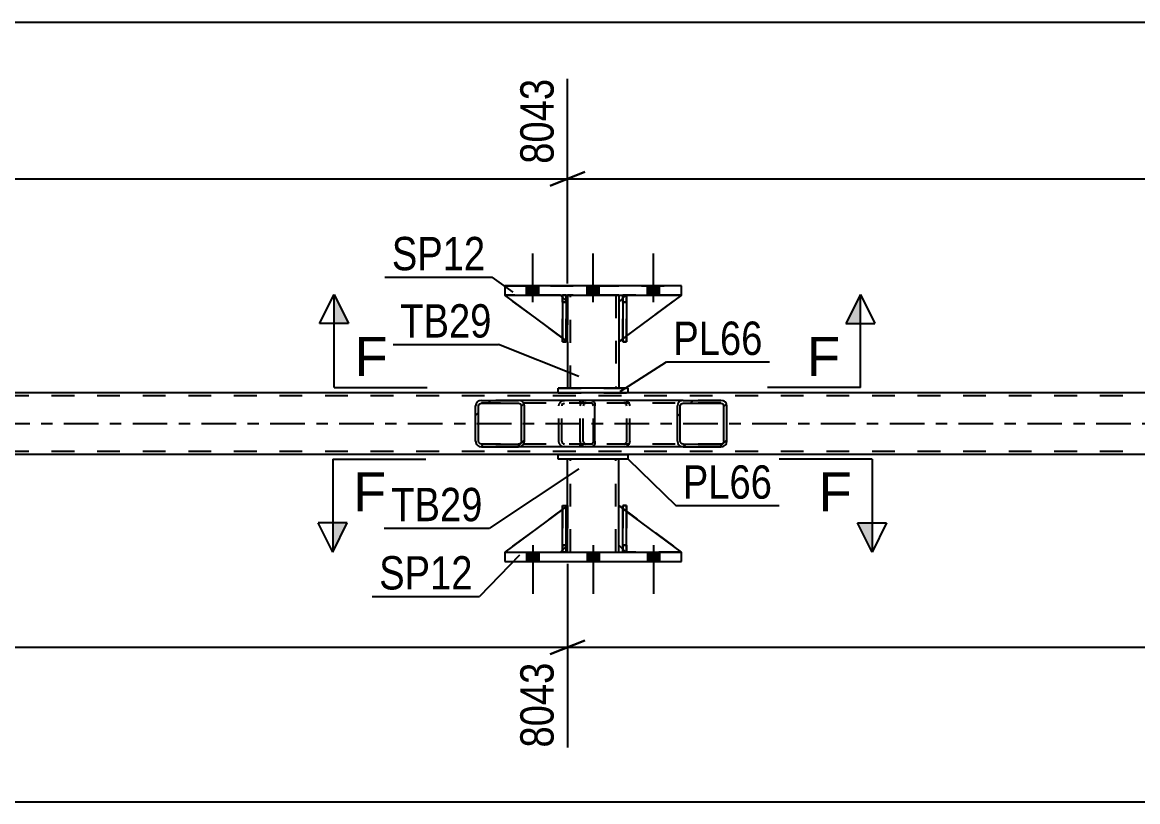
# Model space of a CAD drawing. Header units: millimetres. Extents: x 0 to 841, y 0 to 594.
# Drawn here: x 277.7 to 373.7, y 195.7 to 262.7 of the extents above; entities that cross this region are included whole.
import ezdxf

# ---------------------------------------------------------------- set-up
doc = ezdxf.new("R2010")
doc.units = ezdxf.units.MM
doc.linetypes.add('DXK_LINE_DOT2', pattern=[3.9198, 1.9599, -1.9599])
doc.linetypes.add('DXK_LINE_DOT3', pattern=[5.9187, 2.979, -0.9799, 0.9799, -0.9799])
doc.styles.add('Arial', font='ARIAL.TTF', dxfattribs={"height": 0.2})
doc.styles.add('Arial Narrow', font='ARIALN.TTF', dxfattribs={"height": 0.2})

# ---------------------------------------------------------------- blocks, each defined once
blk = doc.blocks.new('Part-247343161-26578 - 4010')
at = {"color": 2, "linetype": 'Continuous'}
for p, q in [((334.439, 240.039), (319.239, 240.039)), ((319.239, 240.039), (319.239, 239.239)), ((334.439, 239.239), (334.439, 240.039)), ((319.239, 239.239), (334.439, 239.239))]:
    blk.add_line(p, q, dxfattribs=at)
at = {"color": 7, "linetype": 'DXK_LINE_DOT2'}
for p, q in [((319.239, 240.039), (334.439, 240.039)), ((319.239, 239.239), (334.439, 239.239))]:
    blk.add_line(p, q, dxfattribs=at)
blk = doc.blocks.new('Part-247343161-26519 - 4010')
at = {"linetype": 'Continuous'}
h = blk.add_hatch(dxfattribs=at)
h.set_pattern_fill('', scale=0.7, style=0, pattern_type=0)
h.set_pattern_definition([(45, (338.2986, 229.9036), (-1.57154, 1.57154), [])])
h.paths.add_polyline_path([(338.337, 229.72), (338.299, 229.904), (338.188, 230.059), (338.022, 230.163), (337.827, 230.2), (334.592, 230.2), (334.396, 230.163), (334.23, 230.059), (334.12, 229.904), (334.081, 229.72), (334.081, 226.68), (334.12, 226.496), (334.23, 226.341), (334.396, 226.236), (334.592, 226.2), (337.827, 226.2), (338.022, 226.236), (338.188, 226.341), (338.299, 226.496), (338.337, 226.68)])
h.paths.add_polyline_path([(338.063, 226.588), (338.007, 226.51), (337.924, 226.458), (337.827, 226.44), (334.592, 226.44), (334.494, 226.458), (334.411, 226.51), (334.356, 226.588), (334.336, 226.68), (334.336, 229.72), (334.356, 229.812), (334.411, 229.89), (334.494, 229.942), (334.592, 229.96), (337.827, 229.96), (337.924, 229.942), (338.007, 229.89), (338.063, 229.812), (338.082, 229.72), (338.082, 226.68)])
at = {"color": 7, "linetype": 'DXK_LINE_DOT2'}
for p, q in [((325.731, 229.72), (325.77, 229.904)), ((325.731, 226.68), (325.731, 229.72)), ((326.006, 229.812), (325.987, 229.72)), ((325.987, 226.68), (325.987, 229.72)), ((326.062, 229.89), (326.006, 229.812)), ((326.047, 230.163), (326.242, 230.2)), ((326.145, 229.942), (326.062, 229.89)), ((326.242, 229.96), (326.145, 229.942)), ((326.724, 230.2), (326.242, 230.2)), ((337.827, 229.96), (326.242, 229.96)), ((329.477, 230.2), (329.673, 230.163)), ((329.575, 229.942), (329.477, 229.96)), ((329.658, 229.89), (329.575, 229.942)), ((329.713, 229.812), (329.658, 229.89)), ((329.733, 229.72), (329.713, 229.812)), ((329.733, 226.68), (329.733, 229.72)), ((329.949, 229.904), (329.988, 229.72)), ((329.988, 226.68), (329.988, 229.72)), ((337.827, 230.2), (334.592, 230.2)), ((325.77, 226.496), (325.731, 226.68)), ((325.987, 226.68), (326.006, 226.588)), ((326.006, 226.588), (326.062, 226.51)), ((326.062, 226.51), (326.145, 226.458)), ((326.145, 226.458), (326.242, 226.44)), ((337.827, 226.44), (326.242, 226.44)), ((329.477, 226.44), (329.575, 226.458)), ((329.575, 226.458), (329.658, 226.51)), ((329.658, 226.51), (329.713, 226.588)), ((329.713, 226.588), (329.733, 226.68)), ((329.988, 226.68), (329.949, 226.496)), ((326.242, 226.2), (326.047, 226.236)), ((326.724, 226.2), (326.242, 226.2)), ((329.673, 226.236), (329.477, 226.2)), ((337.827, 226.2), (334.592, 226.2))]:
    blk.add_line(p, q, dxfattribs=at)
at = {"color": 2, "linetype": 'Continuous'}
for p, q in [((334.592, 230.2), (326.724, 230.2)), ((334.12, 229.904), (334.081, 229.72)), ((334.081, 226.68), (334.081, 229.72)), ((334.336, 229.72), (334.356, 229.812)), ((334.336, 226.68), (334.336, 229.72)), ((334.356, 229.812), (334.411, 229.89)), ((334.592, 230.2), (334.396, 230.163)), ((334.411, 229.89), (334.494, 229.942)), ((334.494, 229.942), (334.592, 229.96)), ((334.592, 230.2), (337.827, 230.2)), ((334.592, 229.96), (337.827, 229.96)), ((338.022, 230.163), (337.827, 230.2)), ((337.827, 229.96), (337.924, 229.942)), ((337.924, 229.942), (338.007, 229.89)), ((338.007, 229.89), (338.063, 229.812)), ((338.063, 229.812), (338.082, 229.72)), ((338.082, 226.68), (338.082, 229.72)), ((338.337, 229.72), (338.299, 229.904)), ((338.337, 226.68), (338.337, 229.72)), ((334.081, 226.68), (334.12, 226.496)), ((334.356, 226.588), (334.336, 226.68)), ((334.411, 226.51), (334.356, 226.588)), ((334.494, 226.458), (334.411, 226.51)), ((334.592, 226.44), (334.494, 226.458)), ((334.592, 226.44), (337.827, 226.44)), ((337.924, 226.458), (337.827, 226.44)), ((338.007, 226.51), (337.924, 226.458)), ((338.063, 226.588), (338.007, 226.51)), ((338.082, 226.68), (338.063, 226.588)), ((338.299, 226.496), (338.337, 226.68)), ((334.592, 226.2), (326.724, 226.2)), ((334.396, 226.236), (334.592, 226.2)), ((334.592, 226.2), (337.827, 226.2)), ((337.827, 226.2), (338.022, 226.236))]:
    blk.add_line(p, q, dxfattribs=at)
at = {"color": 7, "linetype": 'DXK_LINE_DOT2'}
for centre, start, end in [((326.223, 229.699), 110.75832, 155.68004), ((329.497, 229.699), 24.31996, 69.24168), ((326.223, 226.701), 204.31996, 249.24168), ((329.497, 226.701), 290.75832, 335.68004)]:
    blk.add_arc(centre, 0.496, start, end, dxfattribs=at)
at = {"color": 2, "linetype": 'Continuous'}
for centre, start, end in [((334.572, 229.699), 110.75832, 155.68004), ((337.846, 229.699), 24.31996, 69.24168), ((334.572, 226.701), 204.31996, 249.24168), ((337.846, 226.701), 290.75832, 335.68004)]:
    blk.add_arc(centre, 0.496, start, end, dxfattribs=at)
blk = doc.blocks.new('Part-247343161-26526 - 4010')
at = {"linetype": 'Continuous'}
h = blk.add_hatch(dxfattribs=at)
h.set_pattern_fill('', scale=0.7, style=0, pattern_type=0)
h.set_pattern_definition([(45, (320.8879, 229.9036), (-1.57154, 1.57154), [])])
h.paths.add_polyline_path([(320.926, 229.72), (320.888, 229.904), (320.779, 230.059), (320.616, 230.163), (320.423, 230.2), (317.239, 230.2), (317.047, 230.163), (316.884, 230.059), (316.775, 229.904), (316.736, 229.72), (316.736, 226.68), (316.775, 226.496), (316.884, 226.341), (317.047, 226.236), (317.239, 226.2), (320.423, 226.2), (320.616, 226.236), (320.779, 226.341), (320.888, 226.496), (320.926, 226.68)])
h.paths.add_polyline_path([(320.656, 226.588), (320.601, 226.51), (320.52, 226.458), (320.423, 226.44), (317.239, 226.44), (317.143, 226.458), (317.061, 226.51), (317.007, 226.588), (316.988, 226.68), (316.988, 229.72), (317.007, 229.812), (317.061, 229.89), (317.143, 229.942), (317.239, 229.96), (320.423, 229.96), (320.52, 229.942), (320.601, 229.89), (320.656, 229.812), (320.675, 229.72), (320.675, 226.68)])
at = {"color": 2, "linetype": 'Continuous'}
for p, q in [((316.775, 229.904), (316.736, 229.72)), ((316.736, 226.68), (316.736, 229.72)), ((316.988, 229.72), (317.007, 229.812)), ((316.988, 226.68), (316.988, 229.72)), ((317.007, 229.812), (317.061, 229.89)), ((317.239, 230.2), (317.047, 230.163)), ((317.061, 229.89), (317.143, 229.942)), ((317.143, 229.942), (317.239, 229.96)), ((317.239, 230.2), (320.423, 230.2)), ((317.239, 229.96), (320.423, 229.96)), ((326.724, 230.2), (320.423, 230.2)), ((320.616, 230.163), (320.423, 230.2)), ((320.423, 229.96), (320.52, 229.942)), ((320.52, 229.942), (320.601, 229.89)), ((320.601, 229.89), (320.656, 229.812)), ((320.656, 229.812), (320.675, 229.72)), ((320.675, 226.68), (320.675, 229.72)), ((320.926, 229.72), (320.888, 229.904)), ((320.926, 226.68), (320.926, 229.72)), ((326.724, 230.2), (326.827, 230.163)), ((326.827, 230.163), (326.915, 230.059)), ((326.915, 230.059), (326.974, 229.904)), ((326.974, 229.904), (326.995, 229.72)), ((326.995, 226.68), (326.995, 229.72)), ((316.736, 226.68), (316.775, 226.496)), ((317.007, 226.588), (316.988, 226.68)), ((317.061, 226.51), (317.007, 226.588)), ((317.143, 226.458), (317.061, 226.51)), ((317.239, 226.44), (317.143, 226.458)), ((317.239, 226.44), (320.423, 226.44)), ((320.52, 226.458), (320.423, 226.44)), ((320.601, 226.51), (320.52, 226.458)), ((320.656, 226.588), (320.601, 226.51)), ((320.675, 226.68), (320.656, 226.588)), ((320.888, 226.496), (320.926, 226.68)), ((326.974, 226.496), (326.915, 226.341)), ((326.995, 226.68), (326.974, 226.496)), ((317.047, 226.236), (317.239, 226.2)), ((317.239, 226.2), (320.423, 226.2)), ((320.423, 226.2), (320.616, 226.236)), ((326.724, 226.2), (320.423, 226.2)), ((326.827, 226.236), (326.724, 226.2)), ((326.915, 226.341), (326.827, 226.236))]:
    blk.add_line(p, q, dxfattribs=at)
at = {"color": 7, "linetype": 'DXK_LINE_DOT2'}
for p, q in [((320.423, 230.2), (317.239, 230.2)), ((326.724, 229.96), (317.239, 229.96)), ((323.887, 229.72), (323.925, 229.904)), ((323.887, 226.68), (323.887, 229.72)), ((324.157, 229.812), (324.138, 229.72)), ((324.138, 226.68), (324.138, 229.72)), ((324.212, 229.89), (324.157, 229.812)), ((324.197, 230.163), (324.389, 230.2)), ((324.212, 229.89), (324.233, 229.904)), ((324.233, 229.904), (324.293, 229.942)), ((324.293, 229.942), (324.389, 229.96)), ((325.731, 229.96), (325.731, 230.2)), ((326.776, 229.942), (326.724, 229.96)), ((326.82, 229.89), (326.776, 229.942)), ((326.849, 229.812), (326.82, 229.89)), ((326.859, 229.72), (326.849, 229.812)), ((326.859, 226.68), (326.859, 229.72)), ((326.724, 226.44), (317.239, 226.44)), ((323.925, 226.496), (323.887, 226.68)), ((324.138, 226.68), (324.157, 226.588)), ((324.157, 226.588), (324.212, 226.51)), ((324.212, 226.51), (324.293, 226.458)), ((324.293, 226.458), (324.389, 226.44)), ((325.731, 226.2), (325.731, 226.44)), ((326.724, 226.44), (326.776, 226.458)), ((326.776, 226.458), (326.82, 226.51)), ((326.82, 226.51), (326.849, 226.588)), ((326.849, 226.588), (326.859, 226.68)), ((320.423, 226.2), (317.239, 226.2)), ((324.389, 226.2), (324.197, 226.236))]:
    blk.add_line(p, q, dxfattribs=at)
at = {"color": 2, "linetype": 'Continuous'}
for centre, start, end in [((317.225, 229.705), 111.1941, 156.15059), ((320.438, 229.705), 23.84941, 68.8059), ((317.225, 226.695), 203.84941, 248.8059), ((320.438, 226.695), 291.1941, 336.15059)]:
    blk.add_arc(centre, 0.492, start, end, dxfattribs=at)
at = {"color": 7, "linetype": 'DXK_LINE_DOT2'}
for centre, start, end in [((324.375, 229.705), 111.1941, 156.15059), ((324.375, 226.695), 203.84941, 248.8059)]:
    blk.add_arc(centre, 0.492, start, end, dxfattribs=at)
blk = doc.blocks.new('Part-247343161-26557 - 4010')
at = {"color": 2, "linetype": 'Continuous'}
for p, q in [((324.639, 239.239), (324.639, 238.639)), ((329.039, 239.239), (329.039, 238.639)), ((324.639, 235.239), (324.639, 231.239)), ((329.039, 235.239), (329.039, 231.239))]:
    blk.add_line(p, q, dxfattribs=at)
at = {"color": 7, "linetype": 'DXK_LINE_DOT2'}
for p, q in [((329.039, 239.239), (324.639, 239.239)), ((324.879, 231.239), (324.879, 239.239)), ((328.799, 239.239), (328.799, 231.239)), ((324.639, 238.639), (324.639, 235.239)), ((329.039, 238.639), (329.039, 235.239)), ((329.039, 231.239), (324.639, 231.239))]:
    blk.add_line(p, q, dxfattribs=at)
blk = doc.blocks.new('Part-247343161-26558 - 4010')
at = {"color": 2, "linetype": 'Continuous'}
for p, q in [((329.839, 231.239), (323.839, 231.239)), ((323.839, 230.839), (323.839, 231.239)), ((329.839, 230.839), (329.839, 231.239)), ((329.839, 230.839), (323.839, 230.839))]:
    blk.add_line(p, q, dxfattribs=at)
at = {"color": 7, "linetype": 'DXK_LINE_DOT2'}
for p, q in [((323.839, 231.239), (329.839, 231.239)), ((323.839, 230.839), (329.839, 230.839))]:
    blk.add_line(p, q, dxfattribs=at)
blk = doc.blocks.new('Part-247343161-26559 - 4010')
at = {"color": 2, "linetype": 'Continuous'}
for p, q in [((323.839, 225.559), (329.839, 225.559)), ((323.839, 225.159), (323.839, 225.559)), ((329.839, 225.159), (329.839, 225.559)), ((329.839, 225.159), (323.839, 225.159))]:
    blk.add_line(p, q, dxfattribs=at)
at = {"color": 7, "linetype": 'DXK_LINE_DOT2'}
for p, q in [((329.839, 225.559), (323.839, 225.559)), ((329.839, 225.159), (323.839, 225.159))]:
    blk.add_line(p, q, dxfattribs=at)
blk = doc.blocks.new('Part-247343161-26560 - 4010')
at = {"color": 2, "linetype": 'Continuous'}
for p, q in [((324.639, 221.159), (324.639, 225.159)), ((329.039, 221.159), (329.039, 225.159)), ((324.639, 217.159), (324.639, 217.759)), ((329.039, 217.159), (329.039, 217.759))]:
    blk.add_line(p, q, dxfattribs=at)
at = {"color": 7, "linetype": 'DXK_LINE_DOT2'}
for p, q in [((329.039, 225.159), (324.639, 225.159)), ((324.879, 217.159), (324.879, 225.159)), ((328.799, 217.159), (328.799, 225.159)), ((324.639, 217.759), (324.639, 221.159)), ((329.039, 217.759), (329.039, 221.159)), ((324.639, 217.159), (329.039, 217.159))]:
    blk.add_line(p, q, dxfattribs=at)
blk = doc.blocks.new('Part-247343161-26561 - 4010')
at = {"color": 7, "linetype": 'DXK_LINE_DOT2'}
for p, q in [((324.193, 238.639), (324.193, 239.239)), ((324.193, 239.239), (324.193, 239.239)), ((324.193, 239.239), (324.193, 235.239)), ((324.513, 239.239), (324.193, 239.239)), ((324.513, 238.639), (324.513, 239.239)), ((324.513, 235.239), (324.513, 239.239)), ((324.193, 235.239), (324.193, 238.639)), ((324.193, 238.639), (324.513, 238.639)), ((324.513, 238.639), (324.513, 235.239)), ((324.193, 235.239), (324.513, 235.239))]:
    blk.add_line(p, q, dxfattribs=at)
blk = doc.blocks.new('Part-247343161-26562 - 4010')
at = {"color": 7, "linetype": 'DXK_LINE_DOT2'}
for p, q in [((329.393, 238.639), (329.393, 239.239)), ((329.393, 239.239), (329.393, 239.239)), ((329.393, 239.239), (329.393, 235.239)), ((329.713, 239.239), (329.393, 239.239)), ((329.713, 238.639), (329.713, 239.239)), ((329.713, 235.239), (329.713, 239.239)), ((329.393, 235.239), (329.393, 238.639)), ((329.393, 238.639), (329.713, 238.639)), ((329.713, 238.639), (329.713, 235.239)), ((329.393, 235.239), (329.713, 235.239))]:
    blk.add_line(p, q, dxfattribs=at)
blk = doc.blocks.new('Part-247343161-26563 - 4010')
at = {"color": 2, "linetype": 'Continuous'}
for p, q in [((324.513, 239.239), (324.193, 239.239)), ((324.193, 239.239), (324.193, 235.239)), ((324.513, 239.239), (324.513, 239.239)), ((324.513, 239.239), (324.513, 235.239)), ((324.513, 235.239), (324.193, 235.239))]:
    blk.add_line(p, q, dxfattribs=at)
at = {"color": 7, "linetype": 'DXK_LINE_DOT2'}
for p, q in [((324.193, 238.639), (324.193, 239.239)), ((324.513, 238.639), (324.513, 239.239)), ((324.513, 239.239), (324.513, 239.239)), ((324.513, 238.639), (324.193, 238.639)), ((324.193, 238.639), (324.193, 235.239)), ((324.513, 235.239), (324.513, 238.639))]:
    blk.add_line(p, q, dxfattribs=at)
blk = doc.blocks.new('Part-247343161-26564 - 4010')
at = {"color": 2, "linetype": 'Continuous'}
for p, q in [((329.713, 239.239), (329.393, 239.239)), ((329.393, 239.239), (329.393, 235.239)), ((329.713, 239.239), (329.713, 239.239)), ((329.713, 239.239), (329.713, 235.239)), ((329.713, 235.239), (329.393, 235.239))]:
    blk.add_line(p, q, dxfattribs=at)
at = {"color": 7, "linetype": 'DXK_LINE_DOT2'}
for p, q in [((329.393, 238.639), (329.393, 239.239)), ((329.713, 238.639), (329.713, 239.239)), ((329.713, 239.239), (329.713, 239.239)), ((329.713, 238.639), (329.393, 238.639)), ((329.393, 238.639), (329.393, 235.239)), ((329.713, 235.239), (329.713, 238.639))]:
    blk.add_line(p, q, dxfattribs=at)
blk = doc.blocks.new('Part-247343161-26565 - 4010')
at = {"color": 7, "linetype": 'DXK_LINE_DOT2'}
for p, q in [((324.639, 235.239), (319.239, 239.239)), ((319.239, 239.239), (324.039, 239.239)), ((324.039, 239.239), (324.639, 238.639)), ((324.639, 238.639), (324.039, 239.239)), ((324.639, 238.639), (324.639, 235.239)), ((324.639, 238.639), (324.639, 238.639)), ((324.639, 238.639), (324.639, 235.239))]:
    blk.add_line(p, q, dxfattribs=at)
blk = doc.blocks.new('Part-247343161-26566 - 4010')
at = {"color": 2, "linetype": 'Continuous'}
for p, q in [((324.193, 235.57), (319.239, 239.239)), ((324.193, 239.086), (324.039, 239.239)), ((324.639, 238.639), (324.513, 238.766)), ((324.639, 238.639), (324.639, 238.639)), ((324.639, 235.239), (324.639, 238.639)), ((324.513, 235.333), (324.639, 235.239)), ((324.639, 235.239), (324.639, 235.239))]:
    blk.add_line(p, q, dxfattribs=at)
at = {"color": 7, "linetype": 'DXK_LINE_DOT2'}
for p, q in [((324.039, 239.239), (319.239, 239.239)), ((324.039, 239.239), (324.639, 238.639)), ((324.513, 238.766), (324.193, 239.086)), ((324.639, 238.639), (324.639, 235.239)), ((324.513, 235.333), (324.193, 235.57))]:
    blk.add_line(p, q, dxfattribs=at)
blk = doc.blocks.new('Part-247343161-26567 - 4010')
at = {"color": 7, "linetype": 'DXK_LINE_DOT2'}
for p, q in [((329.64, 239.239), (329.04, 238.639)), ((329.04, 235.239), (334.439, 239.239)), ((334.439, 239.239), (329.64, 239.239)), ((329.04, 238.639), (329.04, 235.239))]:
    blk.add_line(p, q, dxfattribs=at)
blk = doc.blocks.new('Part-247343161-26568 - 4010')
at = {"color": 2, "linetype": 'Continuous'}
for p, q in [((329.393, 238.993), (329.04, 238.639)), ((334.439, 239.239), (329.713, 235.738)), ((329.04, 238.639), (329.04, 235.239)), ((329.393, 235.501), (329.04, 235.239))]:
    blk.add_line(p, q, dxfattribs=at)
at = {"color": 7, "linetype": 'DXK_LINE_DOT2'}
for p, q in [((329.64, 239.239), (329.393, 238.993)), ((334.439, 239.239), (329.64, 239.239)), ((329.713, 235.738), (329.393, 235.501))]:
    blk.add_line(p, q, dxfattribs=at)
blk = doc.blocks.new('Part-247343161-26569 - 4010')
at = {"color": 7, "linetype": 'DXK_LINE_DOT2'}
for p, q in [((324.193, 221.159), (324.513, 221.159)), ((324.193, 217.759), (324.193, 221.159)), ((324.193, 221.159), (324.193, 217.159)), ((324.513, 221.159), (324.513, 217.759)), ((324.513, 217.159), (324.513, 221.065)), ((324.513, 217.759), (324.193, 217.759)), ((324.193, 217.159), (324.193, 217.759)), ((324.513, 217.759), (324.513, 217.159)), ((324.513, 217.159), (324.193, 217.159)), ((324.513, 217.159), (324.513, 217.159))]:
    blk.add_line(p, q, dxfattribs=at)
blk = doc.blocks.new('Part-247343161-26570 - 4010')
at = {"color": 7, "linetype": 'DXK_LINE_DOT2'}
for p, q in [((329.713, 221.159), (329.393, 221.159)), ((329.393, 217.759), (329.393, 221.159)), ((329.393, 221.159), (329.393, 217.159)), ((329.713, 221.159), (329.713, 217.759)), ((329.713, 217.159), (329.713, 221.159)), ((329.713, 217.759), (329.393, 217.759)), ((329.393, 217.159), (329.393, 217.759)), ((329.713, 217.759), (329.713, 217.159)), ((329.713, 217.159), (329.393, 217.159)), ((329.713, 217.159), (329.713, 217.159))]:
    blk.add_line(p, q, dxfattribs=at)
blk = doc.blocks.new('Part-247343161-26571 - 4010')
at = {"color": 2, "linetype": 'Continuous'}
for p, q in [((324.193, 217.159), (324.193, 221.159)), ((324.193, 221.159), (324.513, 221.159)), ((324.513, 217.159), (324.513, 221.159)), ((324.193, 217.159), (324.193, 217.159)), ((324.513, 217.159), (324.193, 217.159))]:
    blk.add_line(p, q, dxfattribs=at)
at = {"color": 7, "linetype": 'DXK_LINE_DOT2'}
for p, q in [((324.193, 221.159), (324.193, 217.759)), ((324.513, 217.759), (324.513, 221.159)), ((324.193, 217.759), (324.193, 217.159)), ((324.193, 217.759), (324.513, 217.759)), ((324.513, 217.159), (324.513, 217.759)), ((324.513, 217.159), (324.513, 217.159))]:
    blk.add_line(p, q, dxfattribs=at)
blk = doc.blocks.new('Part-247343161-26572 - 4010')
at = {"color": 2, "linetype": 'Continuous'}
for p, q in [((329.393, 217.159), (329.393, 221.159)), ((329.393, 221.159), (329.713, 221.159)), ((329.713, 217.159), (329.713, 221.159)), ((329.393, 217.159), (329.393, 217.159)), ((329.713, 217.159), (329.393, 217.159))]:
    blk.add_line(p, q, dxfattribs=at)
at = {"color": 7, "linetype": 'DXK_LINE_DOT2'}
for p, q in [((329.393, 221.159), (329.393, 217.759)), ((329.713, 217.759), (329.713, 221.159)), ((329.393, 217.759), (329.393, 217.159)), ((329.393, 217.759), (329.713, 217.759)), ((329.713, 217.159), (329.713, 217.759)), ((329.713, 217.159), (329.713, 217.159))]:
    blk.add_line(p, q, dxfattribs=at)
blk = doc.blocks.new('Part-247343161-26573 - 4010')
at = {"color": 7, "linetype": 'DXK_LINE_DOT2'}
for p, q in [((324.639, 221.159), (319.24, 217.159)), ((324.639, 217.759), (324.639, 221.159)), ((324.639, 221.159), (324.639, 217.759)), ((324.039, 217.159), (324.639, 217.759)), ((324.639, 217.759), (324.039, 217.159)), ((324.639, 217.759), (324.639, 217.759)), ((319.24, 217.159), (324.039, 217.159))]:
    blk.add_line(p, q, dxfattribs=at)
blk = doc.blocks.new('Part-247343161-26574 - 4010')
at = {"color": 2, "linetype": 'Continuous'}
for p, q in [((324.193, 220.829), (319.24, 217.159)), ((324.639, 221.159), (324.513, 221.066)), ((324.639, 217.759), (324.639, 221.159)), ((324.639, 217.759), (324.513, 217.633)), ((324.639, 217.759), (324.639, 217.759)), ((324.193, 217.313), (324.039, 217.159))]:
    blk.add_line(p, q, dxfattribs=at)
at = {"color": 7, "linetype": 'DXK_LINE_DOT2'}
for p, q in [((324.513, 221.066), (324.193, 220.829)), ((324.639, 217.759), (324.639, 221.159)), ((324.639, 217.759), (324.039, 217.159)), ((319.24, 217.159), (324.039, 217.159)), ((324.513, 217.633), (324.193, 217.313))]:
    blk.add_line(p, q, dxfattribs=at)
blk = doc.blocks.new('Part-247343161-26575 - 4010')
at = {"color": 7, "linetype": 'DXK_LINE_DOT2'}
for p, q in [((329.04, 217.759), (329.04, 221.159)), ((329.04, 221.159), (334.44, 217.159)), ((329.64, 217.159), (329.04, 217.759)), ((334.44, 217.159), (329.64, 217.159))]:
    blk.add_line(p, q, dxfattribs=at)
blk = doc.blocks.new('Part-247343161-26576 - 4010')
at = {"color": 2, "linetype": 'Continuous'}
for p, q in [((329.04, 217.759), (329.04, 221.159)), ((329.393, 220.897), (329.04, 221.159)), ((334.439, 217.159), (329.713, 220.66)), ((329.393, 217.406), (329.04, 217.759))]:
    blk.add_line(p, q, dxfattribs=at)
at = {"color": 7, "linetype": 'DXK_LINE_DOT2'}
for p, q in [((329.713, 220.66), (329.393, 220.897)), ((329.64, 217.159), (329.393, 217.406)), ((334.44, 217.159), (329.64, 217.159)), ((334.439, 217.159), (334.44, 217.159)), ((334.44, 217.159), (334.439, 217.159))]:
    blk.add_line(p, q, dxfattribs=at)
blk = doc.blocks.new('Part-247343161-26577 - 4010')
at = {"color": 2, "linetype": 'Continuous'}
for p, q in [((319.239, 217.159), (319.239, 216.359)), ((319.239, 217.159), (334.439, 217.159)), ((334.439, 216.359), (334.439, 217.159)), ((319.239, 216.359), (334.439, 216.359))]:
    blk.add_line(p, q, dxfattribs=at)
at = {"color": 7, "linetype": 'DXK_LINE_DOT2'}
for p, q in [((319.239, 217.159), (334.439, 217.159)), ((319.239, 216.359), (334.439, 216.359))]:
    blk.add_line(p, q, dxfattribs=at)
blk = doc.blocks.new('Part-247343161-26634 - 4010')
at = {"color": 7, "linetype": 'DXK_LINE_DOT2'}
for p, q in [((721.245, 230.6), (62.329, 230.6)), ((329.839, 230.84), (323.839, 230.84)), ((721.245, 225.8), (62.329, 225.8))]:
    blk.add_line(p, q, dxfattribs=at)
at = {"color": 2, "linetype": 'Continuous'}
for p, q in [((323.839, 230.84), (159.571, 230.84)), ((579.253, 230.84), (329.839, 230.84)), ((579.253, 225.56), (62.329, 225.56))]:
    blk.add_line(p, q, dxfattribs=at)
at = {"color": 7, "linetype": 'DXK_LINE_DOT3'}
blk.add_line((62.329, 228.2), (721.245, 228.2), dxfattribs=at)
blk = doc.blocks.new('Bolt-247343161-26643 - 4010')
at = {"linetype": 'Continuous'}
for points in [[(322.159, 217.159), (321.119, 217.159), (321.119, 216.359), (322.159, 216.359)], [(322.159, 217.159), (321.119, 217.159), (321.119, 216.359), (322.159, 216.359)], [(322.159, 217.159), (321.119, 217.159), (321.119, 216.359), (322.159, 216.359)], [(327.359, 217.159), (326.319, 217.159), (326.319, 216.359), (327.359, 216.359)], [(327.359, 217.159), (326.319, 217.159), (326.319, 216.359), (327.359, 216.359)], [(332.559, 217.159), (331.519, 217.159), (331.519, 216.359), (332.559, 216.359)], [(332.559, 217.159), (331.519, 217.159), (331.519, 216.359), (332.559, 216.359)], [(332.559, 217.159), (331.519, 217.159), (331.519, 216.359), (332.559, 216.359)]]:
    blk.add_hatch(color=1, dxfattribs=at).paths.add_polyline_path(points)
at = {"color": 1, "linetype": 'Continuous'}
for p, q in [((321.639, 217.759), (321.639, 213.559)), ((321.639, 217.759), (321.639, 213.559)), ((321.639, 217.759), (321.639, 213.559)), ((326.839, 217.759), (326.839, 213.559)), ((326.839, 217.759), (326.839, 213.559)), ((332.039, 217.759), (332.039, 213.559)), ((332.039, 217.759), (332.039, 213.559)), ((332.039, 217.759), (332.039, 213.559)), ((321.119, 217.159), (321.119, 216.359)), ((321.119, 217.159), (321.119, 216.359)), ((321.119, 217.159), (321.119, 216.359)), ((322.159, 217.159), (322.159, 216.359)), ((322.159, 217.159), (322.159, 216.359)), ((322.159, 217.159), (322.159, 216.359)), ((326.319, 217.159), (326.319, 216.359)), ((326.319, 217.159), (326.319, 216.359)), ((327.359, 217.159), (327.359, 216.359)), ((327.359, 217.159), (327.359, 216.359)), ((331.519, 217.159), (331.519, 216.359)), ((331.519, 217.159), (331.519, 216.359)), ((331.519, 217.159), (331.519, 216.359)), ((332.559, 217.159), (332.559, 216.359)), ((332.559, 217.159), (332.559, 216.359)), ((332.559, 217.159), (332.559, 216.359))]:
    blk.add_line(p, q, dxfattribs=at)
blk = doc.blocks.new('Bolt-247343161-26644 - 4010')
at = {"linetype": 'Continuous'}
for points in [[(321.119, 239.239), (322.159, 239.239), (322.159, 240.039), (321.119, 240.039)], [(321.119, 239.239), (322.159, 239.239), (322.159, 240.039), (321.119, 240.039)], [(321.119, 239.239), (322.159, 239.239), (322.159, 240.039), (321.119, 240.039)], [(326.319, 239.239), (327.359, 239.239), (327.359, 240.039), (326.319, 240.039)], [(326.319, 239.239), (327.359, 239.239), (327.359, 240.039), (326.319, 240.039)], [(331.519, 239.239), (332.559, 239.239), (332.559, 240.039), (331.519, 240.039)], [(331.519, 239.239), (332.559, 239.239), (332.559, 240.039), (331.519, 240.039)], [(331.519, 239.239), (332.559, 239.239), (332.559, 240.039), (331.519, 240.039)]]:
    blk.add_hatch(color=1, dxfattribs=at).paths.add_polyline_path(points)
at = {"color": 1, "linetype": 'Continuous'}
for p, q in [((321.639, 238.639), (321.639, 242.839)), ((321.639, 238.639), (321.639, 242.839)), ((321.639, 238.639), (321.639, 242.839)), ((326.839, 238.639), (326.839, 242.839)), ((326.839, 238.639), (326.839, 242.839)), ((332.039, 238.639), (332.039, 242.839)), ((332.039, 238.639), (332.039, 242.839)), ((332.039, 238.639), (332.039, 242.839)), ((321.119, 239.239), (321.119, 240.039)), ((321.119, 239.239), (321.119, 240.039)), ((321.119, 239.239), (321.119, 240.039)), ((322.159, 239.239), (322.159, 240.039)), ((322.159, 239.239), (322.159, 240.039)), ((322.159, 239.239), (322.159, 240.039)), ((326.319, 239.239), (326.319, 240.039)), ((326.319, 239.239), (326.319, 240.039)), ((327.359, 239.239), (327.359, 240.039)), ((327.359, 239.239), (327.359, 240.039)), ((331.519, 239.239), (331.519, 240.039)), ((331.519, 239.239), (331.519, 240.039)), ((331.519, 239.239), (331.519, 240.039)), ((332.559, 239.239), (332.559, 240.039)), ((332.559, 239.239), (332.559, 240.039)), ((332.559, 239.239), (332.559, 240.039))]:
    blk.add_line(p, q, dxfattribs=at)
blk = doc.blocks.new('StraightDimension-247343161-47067 - 4010')
at = {"color": 7, "linetype": 'Continuous'}
for p, q in [((324.639, 216.159), (324.639, 200.357)), ((326.139, 209.569), (323.139, 208.369)), ((324.639, 208.969), (580.053, 208.969))]:
    blk.add_line(p, q, dxfattribs=at)
blk = doc.blocks.new('StraightDimension-247343161-47044 - 4010')
at = {"color": 7, "linetype": 'Continuous'}
for p, q in [((324.639, 240.239), (324.639, 257.852)), ((326.139, 249.839), (323.139, 248.639)), ((324.639, 249.239), (580.052, 249.239))]:
    blk.add_line(p, q, dxfattribs=at)
blk = doc.blocks.new('StraightDimension-247343161-47045 - 4010')
at = {"color": 7, "linetype": 'Continuous'}
for p, q in [((324.639, 240.239), (324.639, 257.852)), ((323.139, 248.639), (326.139, 249.839)), ((154.371, 249.239), (324.639, 249.239))]:
    blk.add_line(p, q, dxfattribs=at)
at = {"color": 0, "linetype": 'Continuous'}
blk.add_wipeout([(324.039, 258.452), (319.839, 258.452), (319.839, 249.939), (324.039, 249.939)], dxfattribs=at)
at = {"color": 3, "linetype": 'Continuous', "style": 'Arial Narrow'}
blk.add_text('8043', height=2.8633, rotation=90.00021, dxfattribs=at).set_placement((323.439, 250.539))
blk = doc.blocks.new('StraightDimension-247343161-47068 - 4010')
at = {"color": 7, "linetype": 'Continuous'}
for p, q in [((324.639, 216.159), (324.639, 200.357)), ((323.139, 208.369), (326.139, 209.569)), ((154.371, 208.969), (324.639, 208.969))]:
    blk.add_line(p, q, dxfattribs=at)
at = {"color": 0, "linetype": 'Continuous'}
blk.add_wipeout([(324.039, 208.269), (319.839, 208.269), (319.839, 199.757), (324.039, 199.757)], dxfattribs=at)
at = {"color": 3, "linetype": 'Continuous', "style": 'Arial Narrow'}
blk.add_text('8043', height=2.8633, rotation=90.00021, dxfattribs=at).set_placement((323.439, 200.357))
blk = doc.blocks.new('StraightDimension-247343161-47090 - 4010')
at = {"color": 7, "linetype": 'Continuous'}
blk.add_line((53.709, 262.7), (729.865, 262.7), dxfattribs=at)
blk = doc.blocks.new('StraightDimension-247343161-47120 - 4010')
at = {"color": 7, "linetype": 'Continuous'}
blk.add_line((53.069, 195.7), (730.505, 195.7), dxfattribs=at)
blk = doc.blocks.new('Mark-247343161-47163 - 4010')
at = {"color": 30, "linetype": 'Continuous'}
for p in [(320.505, 216.898), (307.839, 213.343)]:
    blk.add_line(p, (317.078, 213.343), dxfattribs=at)
at = {"color": 0}
blk.add_wipeout([(316.478, 213.943), (316.478, 216.943), (308.439, 216.943), (308.439, 213.943)], dxfattribs=at)
blk.add_wipeout([(316.478, 213.943), (316.478, 216.943), (308.439, 216.943), (308.439, 213.943)], dxfattribs=at)
at = {"color": 3, "style": 'Arial Narrow'}
blk.add_text('SP12', height=2.8633, dxfattribs=at).set_placement((308.439, 213.943))
blk = doc.blocks.new('Mark-247343161-47154 - 4010')
at = {"color": 30, "linetype": 'Continuous'}
for p in [(309.651, 235.002), (325.61, 232.246)]:
    blk.add_line(p, (318.705, 235.002), dxfattribs=at)
at = {"color": 0}
blk.add_wipeout([(318.105, 235.602), (318.105, 238.602), (310.251, 238.602), (310.251, 235.602)], dxfattribs=at)
blk.add_wipeout([(318.105, 235.602), (318.105, 238.602), (310.251, 238.602), (310.251, 235.602)], dxfattribs=at)
at = {"color": 3, "style": 'Arial Narrow'}
blk.add_text('TB29', height=2.8633, dxfattribs=at).set_placement((310.251, 235.602))
blk = doc.blocks.new('Mark-247343161-47157 - 4010')
at = {"color": 30, "linetype": 'Continuous'}
for p, q in [((329.165, 230.967), (333.137, 233.507)), ((333.137, 233.507), (342.013, 233.507))]:
    blk.add_line(p, q, dxfattribs=at)
at = {"color": 0}
blk.add_wipeout([(341.413, 234.107), (341.413, 237.107), (333.737, 237.107), (333.737, 234.107)], dxfattribs=at)
blk.add_wipeout([(341.413, 234.107), (341.413, 237.107), (333.737, 237.107), (333.737, 234.107)], dxfattribs=at)
at = {"color": 3, "style": 'Arial Narrow'}
blk.add_text('PL66', height=2.8633, dxfattribs=at).set_placement((333.737, 234.107))
blk = doc.blocks.new('Mark-247343161-47160 - 4010')
at = {"color": 30, "linetype": 'Continuous'}
for p in [(325.599, 224.325), (308.874, 219.214)]:
    blk.add_line(p, (317.929, 219.214), dxfattribs=at)
at = {"color": 0}
blk.add_wipeout([(317.329, 219.814), (317.329, 222.814), (309.474, 222.814), (309.474, 219.814)], dxfattribs=at)
blk.add_wipeout([(317.329, 219.814), (317.329, 222.814), (309.474, 222.814), (309.474, 219.814)], dxfattribs=at)
at = {"color": 3, "style": 'Arial Narrow'}
blk.add_text('TB29', height=2.8633, dxfattribs=at).set_placement((309.474, 219.814))
blk = doc.blocks.new('Mark-247343161-47166 - 4010')
at = {"color": 30, "linetype": 'Continuous'}
for p in [(308.927, 240.786), (319.955, 239.504)]:
    blk.add_line(p, (318.166, 240.786), dxfattribs=at)
at = {"color": 0}
blk.add_wipeout([(317.566, 241.386), (317.566, 244.386), (309.527, 244.386), (309.527, 241.386)], dxfattribs=at)
blk.add_wipeout([(317.566, 241.386), (317.566, 244.386), (309.527, 244.386), (309.527, 241.386)], dxfattribs=at)
at = {"color": 3, "style": 'Arial Narrow'}
blk.add_text('SP12', height=2.8633, dxfattribs=at).set_placement((309.527, 241.386))
blk = doc.blocks.new('Mark-247343161-47248 - 4010')
at = {"color": 30, "linetype": 'Continuous'}
for p, q in [((329.839, 225.159), (333.953, 221.148)), ((333.953, 221.148), (342.829, 221.148))]:
    blk.add_line(p, q, dxfattribs=at)
at = {"color": 0}
blk.add_wipeout([(342.229, 221.748), (342.229, 224.748), (334.553, 224.748), (334.553, 221.748)], dxfattribs=at)
blk.add_wipeout([(342.229, 221.748), (342.229, 224.748), (334.553, 224.748), (334.553, 221.748)], dxfattribs=at)
at = {"color": 3, "style": 'Arial Narrow'}
blk.add_text('PL66', height=2.8633, dxfattribs=at).set_placement((334.553, 221.748))
blk = doc.blocks.new('SectionMark-247343161-49074 - 4010')
at = {"linetype": 'Continuous'}
for points in [[(304.444, 219.659), (305.695, 219.659), (304.444, 217.159)], [(349.575, 219.659), (350.825, 219.659), (350.825, 217.159)]]:
    blk.add_hatch(color=6, dxfattribs=at).paths.add_polyline_path(points)
at = {"color": 6, "linetype": 'Continuous'}
for p, q in [((304.444, 225.159), (312.444, 225.159)), ((304.444, 225.159), (304.444, 217.159)), ((350.825, 225.159), (342.825, 225.159)), ((350.825, 225.159), (350.825, 217.159)), ((304.444, 217.159), (303.195, 219.659)), ((305.695, 219.659), (303.195, 219.659)), ((304.444, 217.159), (305.695, 219.659)), ((349.575, 219.659), (352.075, 219.659)), ((350.825, 217.159), (349.575, 219.659)), ((352.075, 219.659), (350.825, 217.159))]:
    blk.add_line(p, q, dxfattribs=at)
at = {"color": 0, "linetype": 'Continuous'}
for points in [[(309.045, 220.659), (309.045, 224.159), (306.194, 224.159), (306.194, 220.659)], [(349.075, 220.659), (349.075, 224.159), (346.225, 224.159), (346.225, 220.659)]]:
    blk.add_wipeout(points, dxfattribs=at)
at = {"color": 3, "linetype": 'Continuous', "style": 'Arial'}
for p in [(306.194, 220.659), (346.225, 220.659)]:
    blk.add_text('F', height=3.343, dxfattribs=at).set_placement(p)
blk = doc.blocks.new('SectionMark-247343161-49075 - 4010')
at = {"linetype": 'Continuous'}
for points in [[(305.814, 236.8), (304.564, 236.8), (304.564, 239.3)], [(349.826, 236.8), (348.576, 236.8), (349.826, 239.3)]]:
    blk.add_hatch(color=6, dxfattribs=at).paths.add_polyline_path(points)
at = {"color": 6, "linetype": 'Continuous'}
for p, q in [((303.314, 236.8), (304.564, 239.3)), ((304.564, 231.3), (304.564, 239.3)), ((304.564, 239.3), (305.814, 236.8)), ((349.826, 239.3), (348.576, 236.8)), ((349.826, 231.3), (349.826, 239.3)), ((349.826, 239.3), (351.076, 236.8)), ((305.814, 236.8), (303.314, 236.8)), ((348.576, 236.8), (351.076, 236.8)), ((304.564, 231.3), (312.564, 231.3)), ((349.826, 231.3), (341.826, 231.3))]:
    blk.add_line(p, q, dxfattribs=at)
at = {"color": 0, "linetype": 'Continuous'}
for points in [[(309.164, 232.3), (309.164, 235.8), (306.314, 235.8), (306.314, 232.3)], [(348.076, 232.3), (348.076, 235.8), (345.225, 235.8), (345.225, 232.3)]]:
    blk.add_wipeout(points, dxfattribs=at)
at = {"color": 3, "linetype": 'Continuous', "style": 'Arial'}
for p in [(306.314, 232.3), (345.225, 232.3)]:
    blk.add_text('F', height=3.343, dxfattribs=at).set_placement(p)

msp = doc.modelspace()

# ---------------------------------------------------------------- block references
for name in ['Bolt-247343161-26644 - 4010', 'Part-247343161-26578 - 4010', 'Part-247343161-26565 - 4010', 'Part-247343161-26566 - 4010', 'Part-247343161-26561 - 4010', 'Part-247343161-26563 - 4010', 'Part-247343161-26557 - 4010', 'Part-247343161-26567 - 4010', 'Part-247343161-26568 - 4010', 'Part-247343161-26562 - 4010', 'Part-247343161-26564 - 4010', 'Part-247343161-26558 - 4010', 'Part-247343161-26634 - 4010', 'Part-247343161-26526 - 4010', 'Part-247343161-26519 - 4010', 'Part-247343161-26559 - 4010', 'Part-247343161-26560 - 4010', 'Part-247343161-26573 - 4010', 'Part-247343161-26574 - 4010', 'Part-247343161-26569 - 4010', 'Part-247343161-26571 - 4010', 'Part-247343161-26575 - 4010', 'Part-247343161-26576 - 4010', 'Part-247343161-26570 - 4010', 'Part-247343161-26572 - 4010', 'Bolt-247343161-26643 - 4010', 'Part-247343161-26577 - 4010']:
    msp.add_blockref(name, (0, 0))

# ---------------------------------------------------------------- next in the draw order: block references
for name in ['StraightDimension-247343161-47044 - 4010', 'StraightDimension-247343161-47067 - 4010']:
    msp.add_blockref(name, (0, 0))

# ---------------------------------------------------------------- next in the draw order: block references
for name in ['StraightDimension-247343161-47045 - 4010', 'StraightDimension-247343161-47068 - 4010']:
    msp.add_blockref(name, (0, 0))

# ---------------------------------------------------------------- next in the draw order: block references
for name in ['StraightDimension-247343161-47090 - 4010', 'StraightDimension-247343161-47120 - 4010']:
    msp.add_blockref(name, (0, 0))

# ---------------------------------------------------------------- next in the draw order: block references
for name in ['Mark-247343161-47166 - 4010', 'Mark-247343161-47154 - 4010', 'Mark-247343161-47157 - 4010', 'Mark-247343161-47248 - 4010', 'Mark-247343161-47160 - 4010', 'Mark-247343161-47163 - 4010']:
    msp.add_blockref(name, (0, 0))

# ---------------------------------------------------------------- next in the draw order: block references
for name in ['SectionMark-247343161-49075 - 4010', 'SectionMark-247343161-49074 - 4010']:
    msp.add_blockref(name, (0, 0))

doc.saveas('drawing.dxf')
